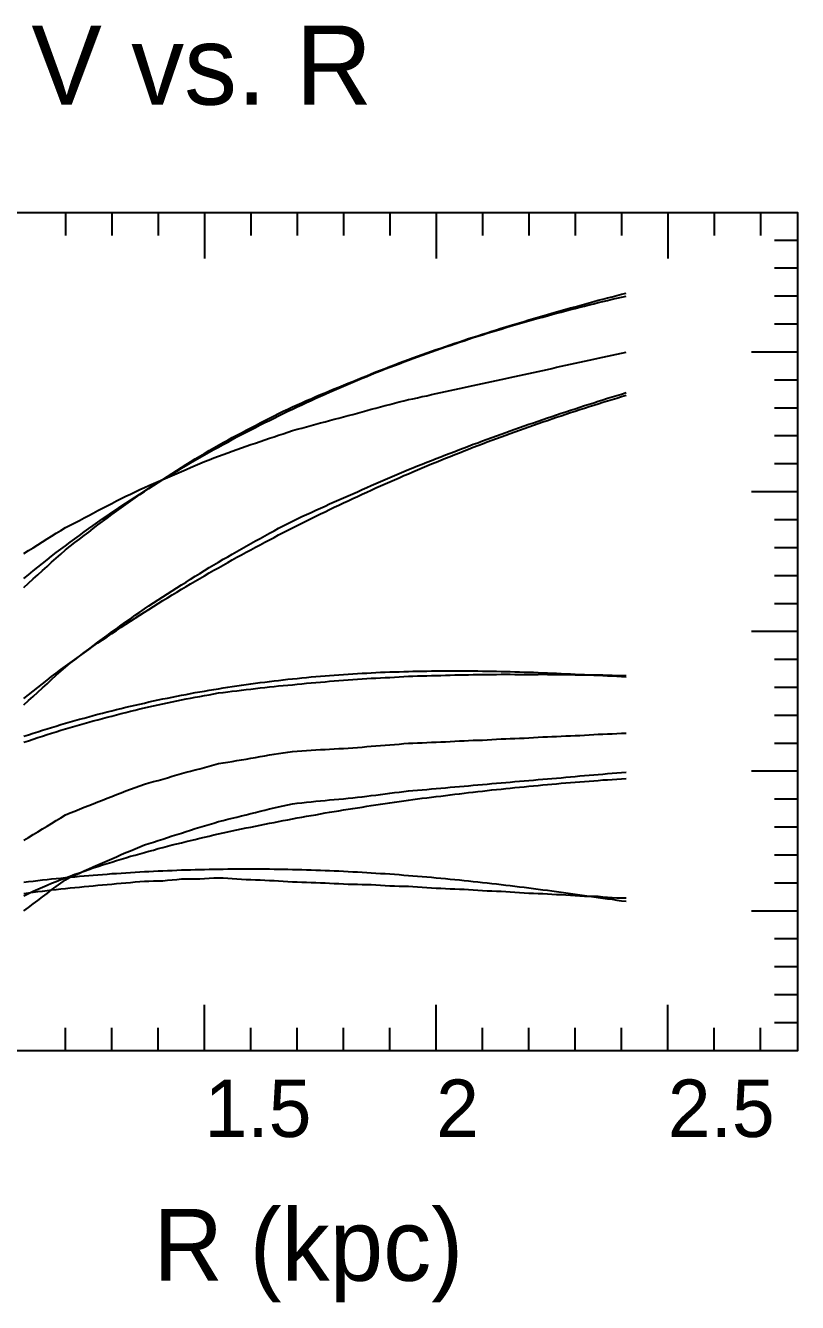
# Model space of a CAD drawing. Extents: x -35 to 179, y -35 to 143.
# Drawn here: x 71.8 to 179.2, y -35 to 142.6 of the extents above; entities that cross this region are included whole.
import ezdxf

# ---------------------------------------------------------------- set-up
doc = ezdxf.new("R2010")
doc.units = 0

msp = doc.modelspace()

# ---------------------------------------------------------------- linework, layer by layer
at = {"color": 0}
for p, q in [((77.36, 116.63), (77.36, 113.43)), ((83.8, 116.63), (83.8, 113.43)), ((90.25, 116.63), (90.25, 113.43)), ((96.7, 116.63), (96.7, 110.23)), ((103.14, 116.63), (103.14, 113.43)), ((109.59, 116.63), (109.59, 113.43)), ((116.04, 116.63), (116.04, 113.43)), ((122.48, 116.63), (122.48, 113.43)), ((128.93, 116.63), (128.93, 110.23)), ((135.37, 116.63), (135.37, 113.43)), ((141.82, 116.63), (141.82, 113.43)), ((148.27, 116.63), (148.27, 113.43)), ((154.71, 116.63), (154.71, 113.43)), ((161.16, 116.63), (161.16, 110.23)), ((167.61, 116.63), (167.61, 113.43)), ((174.05, 116.63), (174.05, 113.43)), ((179.2, 112.74), (176, 112.74)), ((179.2, 108.86), (176, 108.86)), ((179.2, 104.97), (176, 104.97)), ((179.2, 101.08), (176, 101.08)), ((179.2, 97.19), (172.8, 97.19)), ((179.2, 93.31), (176, 93.31)), ((179.2, 89.42), (176, 89.42)), ((179.2, 85.53), (176, 85.53)), ((179.2, 81.64), (176, 81.64)), ((179.2, 77.75), (172.8, 77.75)), ((179.2, 73.87), (176, 73.87)), ((179.2, 69.98), (176, 69.98)), ((179.2, 66.09), (176, 66.09)), ((179.2, 62.2), (176, 62.2)), ((179.2, 58.32), (172.8, 58.32)), ((179.2, 54.43), (176, 54.43)), ((179.2, 50.54), (176, 50.54)), ((179.2, 46.65), (176, 46.65)), ((179.2, 42.77), (176, 42.77)), ((179.2, 38.88), (172.8, 38.88)), ((179.2, 34.99), (176, 34.99)), ((179.2, 31.1), (176, 31.1)), ((179.2, 27.21), (176, 27.21)), ((179.2, 23.33), (176, 23.33)), ((179.2, 19.44), (172.8, 19.44)), ((179.2, 15.55), (176, 15.55)), ((179.2, 11.66), (176, 11.66)), ((179.2, 7.78), (176, 7.78)), ((96.7, 0), (96.7, 6.4)), ((128.93, 0), (128.93, 6.4)), ((161.16, 0), (161.16, 6.4)), ((179.2, 3.89), (176, 3.89)), ((77.36, 0), (77.36, 3.2)), ((83.8, 0), (83.8, 3.2)), ((90.25, 0), (90.25, 3.2)), ((103.14, 0), (103.14, 3.2)), ((109.59, 0), (109.59, 3.2)), ((116.04, 0), (116.04, 3.2)), ((122.48, 0), (122.48, 3.2)), ((135.37, 0), (135.37, 3.2)), ((141.82, 0), (141.82, 3.2)), ((148.27, 0), (148.27, 3.2)), ((154.71, 0), (154.71, 3.2)), ((167.61, 0), (167.61, 3.2)), ((174.05, 0), (174.05, 3.2))]:
    msp.add_line(p, q, dxfattribs=at)
msp.add_lwpolyline([(0, 0), (0, 116.63), (179.2, 116.63), (179.2, 0)], close=True, dxfattribs=at)
at = {"color": 4}
for points in [[(71.55, 64.47), (72.2, 65.07), (72.84, 65.64), (73.49, 66.23), (74.13, 66.82), (74.78, 67.39), (75.42, 67.97), (76.07, 68.55), (76.71, 69.1), (77.36, 69.68), (78, 70.2), (78.65, 70.69), (79.29, 71.19), (79.94, 71.69), (80.58, 72.17), (81.22, 72.66), (81.87, 73.15), (82.51, 73.62), (83.16, 74.1), (83.8, 74.59), (84.45, 75.05), (85.09, 75.53), (85.74, 76.01), (86.38, 76.45), (87.03, 76.92), (87.67, 77.38), (88.32, 77.82), (88.96, 78.24), (89.6, 78.66), (90.25, 79.06), (90.89, 79.48), (91.54, 79.91), (92.18, 80.32), (92.83, 80.74), (93.47, 81.16), (94.12, 81.54), (94.76, 81.94), (95.41, 82.33), (96.05, 82.71), (96.7, 83.11), (97.34, 83.5), (97.99, 83.88), (98.63, 84.27), (99.27, 84.62), (99.92, 84.96), (100.56, 85.3), (101.21, 85.65), (101.85, 85.98), (102.5, 86.33), (103.14, 86.67), (103.79, 87), (104.43, 87.34), (105.08, 87.68), (105.72, 88), (106.37, 88.33), (107.01, 88.66), (107.65, 88.96), (108.3, 89.27), (108.94, 89.59), (109.59, 89.87), (110.23, 90.16), (110.88, 90.45), (111.52, 90.72), (112.17, 91.01), (112.81, 91.28), (113.46, 91.54), (114.1, 91.81), (114.75, 92.08), (115.39, 92.33), (116.04, 92.6), (116.68, 92.87), (117.32, 93.12), (117.97, 93.39), (118.61, 93.66), (119.26, 93.91), (119.9, 94.18), (120.55, 94.44), (121.19, 94.68), (121.84, 94.93), (122.48, 95.19), (123.13, 95.43), (123.77, 95.69), (124.42, 95.94), (125.06, 96.18), (125.7, 96.42), (126.35, 96.65), (126.99, 96.86), (127.64, 97.09), (128.28, 97.32), (128.93, 97.54), (129.57, 97.77), (130.22, 97.99), (130.86, 98.2), (131.51, 98.43), (132.15, 98.65), (132.8, 98.86), (133.44, 99.07), (134.08, 99.28), (134.73, 99.48), (135.37, 99.69), (136.02, 99.9), (136.66, 100.1), (137.31, 100.31), (137.95, 100.52), (138.6, 100.71), (139.24, 100.91), (139.89, 101.1), (140.53, 101.29), (141.18, 101.48), (141.82, 101.68), (142.47, 101.87), (143.11, 102.07), (143.75, 102.26), (144.4, 102.44), (145.04, 102.63), (145.69, 102.81), (146.33, 102.99), (146.98, 103.17), (147.62, 103.35), (148.27, 103.52), (148.91, 103.7), (149.56, 103.88), (150.2, 104.05), (150.85, 104.23), (151.49, 104.41), (152.13, 104.57), (152.78, 104.74), (153.42, 104.91), (154.07, 105.07), (154.71, 105.24), (155.36, 105.41)], [(71.55, 48.11), (72.2, 48.71), (72.84, 49.29), (73.49, 49.89), (74.13, 50.49), (74.78, 51.06), (75.42, 51.65), (76.07, 52.24), (76.71, 52.8), (77.36, 53.39), (78, 53.91), (78.65, 54.39), (79.29, 54.89), (79.94, 55.39), (80.58, 55.86), (81.22, 56.34), (81.87, 56.83), (82.51, 57.29), (83.16, 57.78), (83.8, 58.26), (84.45, 58.72), (85.09, 59.2), (85.74, 59.67), (86.38, 60.11), (87.03, 60.58), (87.67, 61.04), (88.32, 61.48), (88.96, 61.9), (89.6, 62.33), (90.25, 62.74), (90.89, 63.16), (91.54, 63.59), (92.18, 63.98), (92.83, 64.4), (93.47, 64.82), (94.12, 65.21), (94.76, 65.62), (95.41, 66.03), (96.05, 66.42), (96.7, 66.82), (97.34, 67.22), (97.99, 67.6), (98.63, 67.99), (99.27, 68.37), (99.92, 68.73), (100.56, 69.1), (101.21, 69.48), (101.85, 69.83), (102.5, 70.2), (103.14, 70.57), (103.79, 70.92), (104.43, 71.28), (105.08, 71.64), (105.72, 71.99), (106.37, 72.35), (107.01, 72.7), (107.65, 73.02), (108.3, 73.36), (108.94, 73.7), (109.59, 74), (110.23, 74.31), (110.88, 74.62), (111.52, 74.9), (112.17, 75.21), (112.81, 75.5), (113.46, 75.78), (114.1, 76.07), (114.75, 76.36), (115.39, 76.64), (116.04, 76.93), (116.68, 77.22), (117.32, 77.49), (117.97, 77.78), (118.61, 78.07), (119.26, 78.34), (119.9, 78.63), (120.55, 78.92), (121.19, 79.19), (121.84, 79.48), (122.48, 79.77), (123.13, 80.03), (123.77, 80.31), (124.42, 80.59), (125.06, 80.85), (125.7, 81.11), (126.35, 81.38), (126.99, 81.62), (127.64, 81.88), (128.28, 82.14), (128.93, 82.39), (129.57, 82.64), (130.22, 82.9), (130.86, 83.14), (131.51, 83.39), (132.15, 83.64), (132.8, 83.88), (133.44, 84.13), (134.08, 84.37), (134.73, 84.6), (135.37, 84.84), (136.02, 85.09), (136.66, 85.31), (137.31, 85.55), (137.95, 85.79), (138.6, 86.01), (139.24, 86.25), (139.89, 86.48), (140.53, 86.7), (141.18, 86.93), (141.82, 87.16), (142.47, 87.38), (143.11, 87.6), (143.75, 87.83), (144.4, 88.04), (145.04, 88.26), (145.69, 88.48), (146.33, 88.69), (146.98, 88.91), (147.62, 89.12), (148.27, 89.33), (148.91, 89.54), (149.56, 89.76), (150.2, 89.95), (150.85, 90.16), (151.49, 90.37), (152.13, 90.57), (152.78, 90.77), (153.42, 90.98), (154.07, 91.17), (154.71, 91.37), (155.36, 91.56)], [(71.55, 42.93), (72.2, 43.14), (72.84, 43.35), (73.49, 43.57), (74.13, 43.78), (74.78, 43.99), (75.42, 44.19), (76.07, 44.39), (76.71, 44.58), (77.36, 44.78), (78, 44.97), (78.65, 45.16), (79.29, 45.34), (79.94, 45.52), (80.58, 45.7), (81.22, 45.88), (81.87, 46.06), (82.51, 46.23), (83.16, 46.4), (83.8, 46.57), (84.45, 46.74), (85.09, 46.91), (85.74, 47.07), (86.38, 47.24), (87.03, 47.4), (87.67, 47.56), (88.32, 47.72), (88.96, 47.85), (89.6, 47.98), (90.25, 48.11), (90.89, 48.25), (91.54, 48.4), (92.18, 48.54), (92.83, 48.69), (93.47, 48.83), (94.12, 48.95), (94.76, 49.06), (95.41, 49.18), (96.05, 49.29), (96.7, 49.42), (97.34, 49.54), (97.99, 49.66), (98.63, 49.78), (99.27, 49.86), (99.92, 49.94), (100.56, 50.02), (101.21, 50.09), (101.85, 50.17), (102.5, 50.25), (103.14, 50.32), (103.79, 50.4), (104.43, 50.47), (105.08, 50.55), (105.72, 50.62), (106.37, 50.69), (107.01, 50.75), (107.65, 50.81), (108.3, 50.87), (108.94, 50.93), (109.59, 50.99), (110.23, 51.06), (110.88, 51.12), (111.52, 51.18), (112.17, 51.24), (112.81, 51.3), (113.46, 51.35), (114.1, 51.4), (114.75, 51.45), (115.39, 51.5), (116.04, 51.55), (116.68, 51.59), (117.32, 51.64), (117.97, 51.69), (118.61, 51.74), (119.26, 51.79), (119.9, 51.83), (120.55, 51.86), (121.19, 51.89), (121.84, 51.92), (122.48, 51.94), (123.13, 51.99), (123.77, 52.03), (124.42, 52.07), (125.06, 52.1), (125.7, 52.12), (126.35, 52.14), (126.99, 52.15), (127.64, 52.17), (128.28, 52.19), (128.93, 52.21), (129.57, 52.23), (130.22, 52.25), (130.86, 52.27), (131.51, 52.29), (132.15, 52.3), (132.8, 52.32), (133.44, 52.32), (134.08, 52.33), (134.73, 52.34), (135.37, 52.34), (136.02, 52.35), (136.66, 52.36), (137.31, 52.37), (137.95, 52.38), (138.6, 52.38), (139.24, 52.38), (139.89, 52.37), (140.53, 52.37), (141.18, 52.36), (141.82, 52.37), (142.47, 52.37), (143.11, 52.37), (143.75, 52.38), (144.4, 52.37), (145.04, 52.37), (145.69, 52.36), (146.33, 52.35), (146.98, 52.34), (147.62, 52.33), (148.27, 52.32), (148.91, 52.3), (149.56, 52.31), (150.2, 52.3), (150.85, 52.3), (151.49, 52.3), (152.13, 52.28), (152.78, 52.26), (153.42, 52.24), (154.07, 52.22), (154.71, 52.22), (155.36, 52.22)]]:
    msp.add_lwpolyline(points, dxfattribs=at)
at = {"color": 3}
for points in [[(71.55, 65.68), (72.2, 66.22), (72.84, 66.75), (73.49, 67.27), (74.13, 67.79), (74.78, 68.3), (75.42, 68.8), (76.07, 69.3), (76.71, 69.79), (77.36, 70.27), (78, 70.76), (78.65, 71.24), (79.29, 71.7), (79.94, 72.18), (80.58, 72.64), (81.22, 73.09), (81.87, 73.55), (82.51, 74), (83.16, 74.44), (83.8, 74.89), (84.45, 75.32), (85.09, 75.75), (85.74, 76.19), (86.38, 76.61), (87.03, 77.03), (87.67, 77.45), (88.32, 77.86), (88.96, 78.27), (89.6, 78.68), (90.25, 79.08), (90.89, 79.48), (91.54, 79.88), (92.18, 80.26), (92.83, 80.65), (93.47, 81.04), (94.12, 81.42), (94.76, 81.79), (95.41, 82.17), (96.05, 82.54), (96.7, 82.9), (97.34, 83.27), (97.99, 83.63), (98.63, 83.99), (99.27, 84.35), (99.92, 84.69), (100.56, 85.04), (101.21, 85.39), (101.85, 85.72), (102.5, 86.06), (103.14, 86.4), (103.79, 86.73), (104.43, 87.06), (105.08, 87.39), (105.72, 87.7), (106.37, 88.03), (107.01, 88.35), (107.65, 88.65), (108.3, 88.97), (108.94, 89.28), (109.59, 89.58), (110.23, 89.88), (110.88, 90.19), (111.52, 90.48), (112.17, 90.77), (112.81, 91.07), (113.46, 91.35), (114.1, 91.64), (114.75, 91.92), (115.39, 92.2), (116.04, 92.47), (116.68, 92.75), (117.32, 93.02), (117.97, 93.29), (118.61, 93.56), (119.26, 93.82), (119.9, 94.08), (120.55, 94.34), (121.19, 94.59), (121.84, 94.85), (122.48, 95.1), (123.13, 95.34), (123.77, 95.59), (124.42, 95.84), (125.06, 96.08), (125.7, 96.32), (126.35, 96.56), (126.99, 96.78), (127.64, 97.02), (128.28, 97.25), (128.93, 97.47), (129.57, 97.7), (130.22, 97.92), (130.86, 98.14), (131.51, 98.36), (132.15, 98.58), (132.8, 98.78), (133.44, 98.99), (134.08, 99.21), (134.73, 99.41), (135.37, 99.61), (136.02, 99.82), (136.66, 100.01), (137.31, 100.21), (137.95, 100.41), (138.6, 100.6), (139.24, 100.79), (139.89, 100.99), (140.53, 101.17), (141.18, 101.36), (141.82, 101.54), (142.47, 101.72), (143.11, 101.9), (143.75, 102.08), (144.4, 102.25), (145.04, 102.43), (145.69, 102.61), (146.33, 102.77), (146.98, 102.94), (147.62, 103.11), (148.27, 103.27), (148.91, 103.44), (149.56, 103.61), (150.2, 103.76), (150.85, 103.92), (151.49, 104.08), (152.13, 104.23), (152.78, 104.39), (153.42, 104.55), (154.07, 104.69), (154.71, 104.84), (155.36, 105)], [(71.55, 48.99), (72.2, 49.53), (72.84, 50.05), (73.49, 50.55), (74.13, 51.07), (74.78, 51.57), (75.42, 52.06), (76.07, 52.55), (76.71, 53.03), (77.36, 53.51), (78, 53.99), (78.65, 54.45), (79.29, 54.91), (79.94, 55.38), (80.58, 55.83), (81.22, 56.28), (81.87, 56.73), (82.51, 57.17), (83.16, 57.61), (83.8, 58.05), (84.45, 58.48), (85.09, 58.91), (85.74, 59.34), (86.38, 59.76), (87.03, 60.17), (87.67, 60.6), (88.32, 61), (88.96, 61.41), (89.6, 61.82), (90.25, 62.22), (90.89, 62.62), (91.54, 63.02), (92.18, 63.41), (92.83, 63.8), (93.47, 64.2), (94.12, 64.58), (94.76, 64.96), (95.41, 65.35), (96.05, 65.72), (96.7, 66.09), (97.34, 66.47), (97.99, 66.84), (98.63, 67.2), (99.27, 67.58), (99.92, 67.93), (100.56, 68.29), (101.21, 68.65), (101.85, 69), (102.5, 69.35), (103.14, 69.71), (103.79, 70.05), (104.43, 70.4), (105.08, 70.75), (105.72, 71.08), (106.37, 71.42), (107.01, 71.76), (107.65, 72.09), (108.3, 72.42), (108.94, 72.76), (109.59, 73.07), (110.23, 73.4), (110.88, 73.73), (111.52, 74.04), (112.17, 74.36), (112.81, 74.68), (113.46, 74.99), (114.1, 75.3), (114.75, 75.62), (115.39, 75.92), (116.04, 76.22), (116.68, 76.53), (117.32, 76.83), (117.97, 77.13), (118.61, 77.43), (119.26, 77.72), (119.9, 78.01), (120.55, 78.31), (121.19, 78.59), (121.84, 78.88), (122.48, 79.17), (123.13, 79.44), (123.77, 79.73), (124.42, 80.01), (125.06, 80.28), (125.7, 80.56), (126.35, 80.84), (126.99, 81.1), (127.64, 81.37), (128.28, 81.64), (128.93, 81.9), (129.57, 82.16), (130.22, 82.43), (130.86, 82.68), (131.51, 82.94), (132.15, 83.2), (132.8, 83.45), (133.44, 83.7), (134.08, 83.96), (134.73, 84.2), (135.37, 84.45), (136.02, 84.7), (136.66, 84.93), (137.31, 85.18), (137.95, 85.42), (138.6, 85.65), (139.24, 85.89), (139.89, 86.13), (140.53, 86.35), (141.18, 86.58), (141.82, 86.82), (142.47, 87.03), (143.11, 87.26), (143.75, 87.49), (144.4, 87.7), (145.04, 87.92), (145.69, 88.15), (146.33, 88.35), (146.98, 88.57), (147.62, 88.79), (148.27, 88.99), (148.91, 89.2), (149.56, 89.41), (150.2, 89.61), (150.85, 89.82), (151.49, 90.02), (152.13, 90.22), (152.78, 90.42), (153.42, 90.62), (154.07, 90.8), (154.71, 91), (155.36, 91.2)], [(71.55, 43.75), (72.2, 43.96), (72.84, 44.17), (73.49, 44.37), (74.13, 44.58), (74.78, 44.78), (75.42, 44.98), (76.07, 45.17), (76.71, 45.37), (77.36, 45.56), (78, 45.74), (78.65, 45.93), (79.29, 46.11), (79.94, 46.29), (80.58, 46.47), (81.22, 46.64), (81.87, 46.81), (82.51, 46.98), (83.16, 47.15), (83.8, 47.31), (84.45, 47.47), (85.09, 47.63), (85.74, 47.79), (86.38, 47.94), (87.03, 48.09), (87.67, 48.24), (88.32, 48.38), (88.96, 48.53), (89.6, 48.67), (90.25, 48.8), (90.89, 48.94), (91.54, 49.07), (92.18, 49.2), (92.83, 49.33), (93.47, 49.46), (94.12, 49.58), (94.76, 49.7), (95.41, 49.82), (96.05, 49.93), (96.7, 50.05), (97.34, 50.16), (97.99, 50.27), (98.63, 50.37), (99.27, 50.48), (99.92, 50.58), (100.56, 50.67), (101.21, 50.77), (101.85, 50.87), (102.5, 50.96), (103.14, 51.05), (103.79, 51.13), (104.43, 51.22), (105.08, 51.3), (105.72, 51.38), (106.37, 51.46), (107.01, 51.53), (107.65, 51.61), (108.3, 51.68), (108.94, 51.75), (109.59, 51.81), (110.23, 51.88), (110.88, 51.94), (111.52, 52), (112.17, 52.06), (112.81, 52.11), (113.46, 52.17), (114.1, 52.22), (114.75, 52.27), (115.39, 52.31), (116.04, 52.36), (116.68, 52.4), (117.32, 52.44), (117.97, 52.48), (118.61, 52.52), (119.26, 52.55), (119.9, 52.59), (120.55, 52.62), (121.19, 52.65), (121.84, 52.67), (122.48, 52.7), (123.13, 52.72), (123.77, 52.74), (124.42, 52.76), (125.06, 52.78), (125.7, 52.8), (126.35, 52.81), (126.99, 52.82), (127.64, 52.83), (128.28, 52.84), (128.93, 52.85), (129.57, 52.86), (130.22, 52.86), (130.86, 52.86), (131.51, 52.86), (132.15, 52.86), (132.8, 52.86), (133.44, 52.85), (134.08, 52.85), (134.73, 52.84), (135.37, 52.83), (136.02, 52.82), (136.66, 52.81), (137.31, 52.8), (137.95, 52.78), (138.6, 52.77), (139.24, 52.75), (139.89, 52.73), (140.53, 52.71), (141.18, 52.69), (141.82, 52.67), (142.47, 52.65), (143.11, 52.63), (143.75, 52.6), (144.4, 52.58), (145.04, 52.55), (145.69, 52.52), (146.33, 52.49), (146.98, 52.46), (147.62, 52.43), (148.27, 52.4), (148.91, 52.37), (149.56, 52.34), (150.2, 52.31), (150.85, 52.27), (151.49, 52.24), (152.13, 52.21), (152.78, 52.17), (153.42, 52.14), (154.07, 52.1), (154.71, 52.07), (155.36, 52.03)]]:
    msp.add_lwpolyline(points, dxfattribs=at)
at = {"color": 6}
for points in [[(71.55, 69.17), (72.2, 69.58), (72.84, 69.99), (73.49, 70.39), (74.13, 70.8), (74.78, 71.21), (75.42, 71.6), (76.07, 72), (76.71, 72.4), (77.36, 72.79), (78, 73.12), (78.65, 73.46), (79.29, 73.79), (79.94, 74.13), (80.58, 74.47), (81.22, 74.81), (81.87, 75.14), (82.51, 75.48), (83.16, 75.82), (83.8, 76.15), (84.45, 76.49), (85.09, 76.82), (85.74, 77.14), (86.38, 77.45), (87.03, 77.76), (87.67, 78.07), (88.32, 78.36), (88.96, 78.64), (89.6, 78.92), (90.25, 79.2), (90.89, 79.48), (91.54, 79.76), (92.18, 80.03), (92.83, 80.31), (93.47, 80.59), (94.12, 80.87), (94.76, 81.15), (95.41, 81.43), (96.05, 81.71), (96.7, 81.96), (97.34, 82.22), (97.99, 82.48), (98.63, 82.74), (99.27, 82.96), (99.92, 83.19), (100.56, 83.42), (101.21, 83.65), (101.85, 83.87), (102.5, 84.1), (103.14, 84.33), (103.79, 84.55), (104.43, 84.77), (105.08, 84.99), (105.72, 85.21), (106.37, 85.43), (107.01, 85.64), (107.65, 85.85), (108.3, 86.06), (108.94, 86.28), (109.59, 86.46), (110.23, 86.64), (110.88, 86.82), (111.52, 87), (112.17, 87.17), (112.81, 87.34), (113.46, 87.51), (114.1, 87.69), (114.75, 87.85), (115.39, 88.02), (116.04, 88.19), (116.68, 88.36), (117.32, 88.53), (117.97, 88.71), (118.61, 88.89), (119.26, 89.07), (119.9, 89.24), (120.55, 89.42), (121.19, 89.59), (121.84, 89.76), (122.48, 89.93), (123.13, 90.1), (123.77, 90.26), (124.42, 90.43), (125.06, 90.59), (125.7, 90.72), (126.35, 90.86), (126.99, 91), (127.64, 91.13), (128.28, 91.28), (128.93, 91.42), (129.57, 91.56), (130.22, 91.7), (130.86, 91.84), (131.51, 91.99), (132.15, 92.13), (132.8, 92.28), (133.44, 92.41), (134.08, 92.55), (134.73, 92.69), (135.37, 92.83), (136.02, 92.97), (136.66, 93.11), (137.31, 93.25), (137.95, 93.39), (138.6, 93.53), (139.24, 93.67), (139.89, 93.81), (140.53, 93.95), (141.18, 94.09), (141.82, 94.23), (142.47, 94.37), (143.11, 94.51), (143.75, 94.66), (144.4, 94.8), (145.04, 94.94), (145.69, 95.09), (146.33, 95.23), (146.98, 95.37), (147.62, 95.5), (148.27, 95.64), (148.91, 95.78), (149.56, 95.92), (150.2, 96.06), (150.85, 96.21), (151.49, 96.35), (152.13, 96.48), (152.78, 96.62), (153.42, 96.76), (154.07, 96.9), (154.71, 97.05), (155.36, 97.2)], [(71.55, 19.46), (72.2, 19.95), (72.84, 20.44), (73.49, 20.92), (74.13, 21.41), (74.78, 21.9), (75.42, 22.37), (76.07, 22.84), (76.71, 23.32), (77.36, 23.79), (78, 24.13), (78.65, 24.42), (79.29, 24.71), (79.94, 25.01), (80.58, 25.29), (81.22, 25.57), (81.87, 25.86), (82.51, 26.14), (83.16, 26.42), (83.8, 26.71), (84.45, 27), (85.09, 27.29), (85.74, 27.57), (86.38, 27.83), (87.03, 28.1), (87.67, 28.37), (88.32, 28.64), (88.96, 28.83), (89.6, 29.04), (90.25, 29.25), (90.89, 29.46), (91.54, 29.67), (92.18, 29.88), (92.83, 30.08), (93.47, 30.29), (94.12, 30.49), (94.76, 30.7), (95.41, 30.9), (96.05, 31.1), (96.7, 31.29), (97.34, 31.49), (97.99, 31.68), (98.63, 31.88), (99.27, 32.04), (99.92, 32.2), (100.56, 32.36), (101.21, 32.52), (101.85, 32.68), (102.5, 32.84), (103.14, 33), (103.79, 33.17), (104.43, 33.33), (105.08, 33.49), (105.72, 33.65), (106.37, 33.81), (107.01, 33.95), (107.65, 34.08), (108.3, 34.21), (108.94, 34.35), (109.59, 34.44), (110.23, 34.51), (110.88, 34.58), (111.52, 34.65), (112.17, 34.72), (112.81, 34.77), (113.46, 34.83), (114.1, 34.89), (114.75, 34.95), (115.39, 35.01), (116.04, 35.07), (116.68, 35.13), (117.32, 35.19), (117.97, 35.27), (118.61, 35.35), (119.26, 35.42), (119.9, 35.5), (120.55, 35.58), (121.19, 35.67), (121.84, 35.75), (122.48, 35.84), (123.13, 35.92), (123.77, 35.99), (124.42, 36.07), (125.06, 36.15), (125.7, 36.2), (126.35, 36.26), (126.99, 36.32), (127.64, 36.37), (128.28, 36.43), (128.93, 36.48), (129.57, 36.54), (130.22, 36.59), (130.86, 36.65), (131.51, 36.71), (132.15, 36.77), (132.8, 36.83), (133.44, 36.88), (134.08, 36.94), (134.73, 36.99), (135.37, 37.04), (136.02, 37.1), (136.66, 37.16), (137.31, 37.22), (137.95, 37.28), (138.6, 37.33), (139.24, 37.38), (139.89, 37.44), (140.53, 37.49), (141.18, 37.54), (141.82, 37.61), (142.47, 37.66), (143.11, 37.72), (143.75, 37.78), (144.4, 37.83), (145.04, 37.89), (145.69, 37.94), (146.33, 37.99), (146.98, 38.05), (147.62, 38.11), (148.27, 38.17), (148.91, 38.23), (149.56, 38.28), (150.2, 38.33), (150.85, 38.39), (151.49, 38.44), (152.13, 38.5), (152.78, 38.56), (153.42, 38.62), (154.07, 38.67), (154.71, 38.72), (155.36, 38.76)]]:
    msp.add_lwpolyline(points, dxfattribs=at)
at = {"color": 1}
msp.add_lwpolyline([(71.55, 29.29), (72.2, 29.68), (72.84, 30.07), (73.49, 30.46), (74.13, 30.86), (74.78, 31.26), (75.42, 31.64), (76.07, 32.03), (76.71, 32.42), (77.36, 32.81), (78, 33.1), (78.65, 33.35), (79.29, 33.61), (79.94, 33.87), (80.58, 34.12), (81.22, 34.37), (81.87, 34.62), (82.51, 34.87), (83.16, 35.12), (83.8, 35.37), (84.45, 35.63), (85.09, 35.89), (85.74, 36.14), (86.38, 36.38), (87.03, 36.62), (87.67, 36.87), (88.32, 37.11), (88.96, 37.26), (89.6, 37.44), (90.25, 37.61), (90.89, 37.79), (91.54, 37.99), (92.18, 38.19), (92.83, 38.39), (93.47, 38.58), (94.12, 38.74), (94.76, 38.91), (95.41, 39.08), (96.05, 39.24), (96.7, 39.42), (97.34, 39.6), (97.99, 39.77), (98.63, 39.95), (99.27, 40.05), (99.92, 40.15), (100.56, 40.26), (101.21, 40.36), (101.85, 40.47), (102.5, 40.58), (103.14, 40.7), (103.79, 40.81), (104.43, 40.93), (105.08, 41.04), (105.72, 41.15), (106.37, 41.27), (107.01, 41.36), (107.65, 41.45), (108.3, 41.54), (108.94, 41.62), (109.59, 41.69), (110.23, 41.73), (110.88, 41.78), (111.52, 41.83), (112.17, 41.87), (112.81, 41.9), (113.46, 41.93), (114.1, 41.96), (114.75, 42), (115.39, 42.03), (116.04, 42.07), (116.68, 42.1), (117.32, 42.14), (117.97, 42.2), (118.61, 42.25), (119.26, 42.31), (119.9, 42.36), (120.55, 42.41), (121.19, 42.45), (121.84, 42.5), (122.48, 42.55), (123.13, 42.61), (123.77, 42.67), (124.42, 42.73), (125.06, 42.79), (125.7, 42.81), (126.35, 42.83), (126.99, 42.85), (127.64, 42.87), (128.28, 42.91), (128.93, 42.94), (129.57, 42.97), (130.22, 43), (130.86, 43.04), (131.51, 43.07), (132.15, 43.11), (132.8, 43.14), (133.44, 43.17), (134.08, 43.19), (134.73, 43.21), (135.37, 43.23), (136.02, 43.27), (136.66, 43.3), (137.31, 43.34), (137.95, 43.38), (138.6, 43.41), (139.24, 43.43), (139.89, 43.45), (140.53, 43.47), (141.18, 43.49), (141.82, 43.54), (142.47, 43.58), (143.11, 43.62), (143.75, 43.66), (144.4, 43.68), (145.04, 43.71), (145.69, 43.74), (146.33, 43.77), (146.98, 43.8), (147.62, 43.82), (148.27, 43.85), (148.91, 43.88), (149.56, 43.92), (150.2, 43.96), (150.85, 44), (151.49, 44.04), (152.13, 44.06), (152.78, 44.08), (153.42, 44.11), (154.07, 44.13), (154.71, 44.17), (155.36, 44.2)], dxfattribs=at)
at = {"color": 2}
for points in [[(71.55, 29.29), (72.2, 29.68), (72.84, 30.07), (73.49, 30.46), (74.13, 30.86), (74.78, 31.26), (75.42, 31.64), (76.07, 32.03), (76.71, 32.42), (77.36, 32.81), (78, 33.1), (78.65, 33.35), (79.29, 33.61), (79.94, 33.87), (80.58, 34.12), (81.22, 34.37), (81.87, 34.62), (82.51, 34.87), (83.16, 35.12), (83.8, 35.37), (84.45, 35.63), (85.09, 35.89), (85.74, 36.14), (86.38, 36.38), (87.03, 36.62), (87.67, 36.87), (88.32, 37.11), (88.96, 37.26), (89.6, 37.44), (90.25, 37.61), (90.89, 37.79), (91.54, 37.99), (92.18, 38.19), (92.83, 38.39), (93.47, 38.58), (94.12, 38.74), (94.76, 38.91), (95.41, 39.08), (96.05, 39.24), (96.7, 39.42), (97.34, 39.6), (97.99, 39.77), (98.63, 39.95), (99.27, 40.05), (99.92, 40.15), (100.56, 40.26), (101.21, 40.36), (101.85, 40.47), (102.5, 40.58), (103.14, 40.7), (103.79, 40.81), (104.43, 40.93), (105.08, 41.04), (105.72, 41.15), (106.37, 41.27), (107.01, 41.36), (107.65, 41.45), (108.3, 41.54), (108.94, 41.62), (109.59, 41.69), (110.23, 41.73), (110.88, 41.78), (111.52, 41.83), (112.17, 41.87), (112.81, 41.9), (113.46, 41.93), (114.1, 41.96), (114.75, 42), (115.39, 42.03), (116.04, 42.07), (116.68, 42.1), (117.32, 42.14), (117.97, 42.2), (118.61, 42.25), (119.26, 42.31), (119.9, 42.36), (120.55, 42.41), (121.19, 42.45), (121.84, 42.5), (122.48, 42.55), (123.13, 42.61), (123.77, 42.67), (124.42, 42.73), (125.06, 42.79), (125.7, 42.81), (126.35, 42.83), (126.99, 42.85), (127.64, 42.87), (128.28, 42.91), (128.93, 42.94), (129.57, 42.97), (130.22, 43), (130.86, 43.04), (131.51, 43.07), (132.15, 43.11), (132.8, 43.14), (133.44, 43.17), (134.08, 43.19), (134.73, 43.21), (135.37, 43.23), (136.02, 43.27), (136.66, 43.3), (137.31, 43.34), (137.95, 43.38), (138.6, 43.41), (139.24, 43.43), (139.89, 43.45), (140.53, 43.47), (141.18, 43.49), (141.82, 43.54), (142.47, 43.58), (143.11, 43.62), (143.75, 43.66), (144.4, 43.68), (145.04, 43.71), (145.69, 43.74), (146.33, 43.77), (146.98, 43.8), (147.62, 43.82), (148.27, 43.85), (148.91, 43.88), (149.56, 43.92), (150.2, 43.96), (150.85, 44), (151.49, 44.04), (152.13, 44.06), (152.78, 44.08), (153.42, 44.11), (154.07, 44.13), (154.71, 44.17), (155.36, 44.2)], [(71.55, 21.56), (72.2, 21.86), (72.84, 22.21), (73.49, 22.47), (74.13, 22.74), (74.78, 23.06), (75.42, 23.3), (76.07, 23.55), (76.71, 23.84), (77.36, 24.06), (78, 24.29), (78.65, 24.56), (79.29, 24.77), (79.94, 24.99), (80.58, 25.24), (81.22, 25.43), (81.87, 25.64), (82.51, 25.88), (83.16, 26.06), (83.8, 26.26), (84.45, 26.48), (85.09, 26.65), (85.74, 26.84), (86.38, 27.06), (87.03, 27.22), (87.67, 27.4), (88.32, 27.6), (88.96, 27.76), (89.6, 27.93), (90.25, 28.13), (90.89, 28.28), (91.54, 28.45), (92.18, 28.63), (92.83, 28.78), (93.47, 28.94), (94.12, 29.11), (94.76, 29.26), (95.41, 29.41), (96.05, 29.58), (96.7, 29.72), (97.34, 29.86), (97.99, 30.03), (98.63, 30.16), (99.27, 30.3), (99.92, 30.46), (100.56, 30.58), (101.21, 30.72), (101.85, 30.87), (102.5, 31), (103.14, 31.13), (103.79, 31.27), (104.43, 31.39), (105.08, 31.52), (105.72, 31.66), (106.37, 31.77), (107.01, 31.9), (107.65, 32.03), (108.3, 32.14), (108.94, 32.26), (109.59, 32.39), (110.23, 32.5), (110.88, 32.62), (111.52, 32.74), (112.17, 32.84), (112.81, 32.96), (113.46, 33.08), (114.1, 33.18), (114.75, 33.28), (115.39, 33.4), (116.04, 33.5), (116.68, 33.6), (117.32, 33.71), (117.97, 33.81), (118.61, 33.91), (119.26, 34.01), (119.9, 34.11), (120.55, 34.2), (121.19, 34.3), (121.84, 34.39), (122.48, 34.49), (123.13, 34.59), (123.77, 34.67), (124.42, 34.76), (125.06, 34.86), (125.7, 34.94), (126.35, 35.03), (126.99, 35.12), (127.64, 35.2), (128.28, 35.28), (128.93, 35.37), (129.57, 35.44), (130.22, 35.52), (130.86, 35.61), (131.51, 35.68), (132.15, 35.76), (132.8, 35.84), (133.44, 35.91), (134.08, 35.99), (134.73, 36.06), (135.37, 36.13), (136.02, 36.2), (136.66, 36.28), (137.31, 36.34), (137.95, 36.41), (138.6, 36.48), (139.24, 36.54), (139.89, 36.61), (140.53, 36.68), (141.18, 36.74), (141.82, 36.8), (142.47, 36.86), (143.11, 36.92), (143.75, 36.98), (144.4, 37.04), (145.04, 37.09), (145.69, 37.15), (146.33, 37.21), (146.98, 37.26), (147.62, 37.32), (148.27, 37.37), (148.91, 37.42), (149.56, 37.47), (150.2, 37.52), (150.85, 37.57), (151.49, 37.62), (152.13, 37.67), (152.78, 37.71), (153.42, 37.76), (154.07, 37.8), (154.71, 37.85), (155.36, 37.89)], [(71.55, 23.46), (72.2, 23.54), (72.84, 23.61), (73.49, 23.69), (74.13, 23.76), (74.78, 23.83), (75.42, 23.9), (76.07, 23.97), (76.71, 24.03), (77.36, 24.1), (78, 24.16), (78.65, 24.22), (79.29, 24.28), (79.94, 24.33), (80.58, 24.39), (81.22, 24.44), (81.87, 24.49), (82.51, 24.54), (83.16, 24.59), (83.8, 24.64), (84.45, 24.68), (85.09, 24.73), (85.74, 24.77), (86.38, 24.81), (87.03, 24.85), (87.67, 24.89), (88.32, 24.92), (88.96, 24.96), (89.6, 24.99), (90.25, 25.02), (90.89, 25.05), (91.54, 25.08), (92.18, 25.1), (92.83, 25.13), (93.47, 25.15), (94.12, 25.17), (94.76, 25.19), (95.41, 25.21), (96.05, 25.23), (96.7, 25.24), (97.34, 25.25), (97.99, 25.27), (98.63, 25.28), (99.27, 25.28), (99.92, 25.29), (100.56, 25.3), (101.21, 25.3), (101.85, 25.3), (102.5, 25.31), (103.14, 25.3), (103.79, 25.3), (104.43, 25.3), (105.08, 25.29), (105.72, 25.29), (106.37, 25.28), (107.01, 25.27), (107.65, 25.26), (108.3, 25.25), (108.94, 25.23), (109.59, 25.22), (110.23, 25.2), (110.88, 25.18), (111.52, 25.16), (112.17, 25.14), (112.81, 25.12), (113.46, 25.09), (114.1, 25.07), (114.75, 25.04), (115.39, 25.01), (116.04, 24.98), (116.68, 24.95), (117.32, 24.91), (117.97, 24.88), (118.61, 24.84), (119.26, 24.81), (119.9, 24.77), (120.55, 24.73), (121.19, 24.68), (121.84, 24.64), (122.48, 24.6), (123.13, 24.55), (123.77, 24.5), (124.42, 24.45), (125.06, 24.4), (125.7, 24.35), (126.35, 24.3), (126.99, 24.25), (127.64, 24.19), (128.28, 24.13), (128.93, 24.08), (129.57, 24.02), (130.22, 23.96), (130.86, 23.89), (131.51, 23.83), (132.15, 23.77), (132.8, 23.7), (133.44, 23.63), (134.08, 23.57), (134.73, 23.5), (135.37, 23.43), (136.02, 23.35), (136.66, 23.28), (137.31, 23.21), (137.95, 23.13), (138.6, 23.06), (139.24, 22.98), (139.89, 22.9), (140.53, 22.82), (141.18, 22.74), (141.82, 22.66), (142.47, 22.58), (143.11, 22.49), (143.75, 22.41), (144.4, 22.32), (145.04, 22.24), (145.69, 22.15), (146.33, 22.06), (146.98, 21.97), (147.62, 21.89), (148.27, 21.8), (148.91, 21.71), (149.56, 21.62), (150.2, 21.52), (150.85, 21.43), (151.49, 21.34), (152.13, 21.25), (152.78, 21.16), (153.42, 21.07), (154.07, 20.97), (154.71, 20.88), (155.36, 20.79)]]:
    msp.add_lwpolyline(points, dxfattribs=at)
at = {"color": 5}
msp.add_lwpolyline([(71.55, 21.89), (72.2, 21.97), (72.84, 22.06), (73.49, 22.14), (74.13, 22.22), (74.78, 22.3), (75.42, 22.38), (76.07, 22.45), (76.71, 22.52), (77.36, 22.59), (78, 22.66), (78.65, 22.72), (79.29, 22.78), (79.94, 22.84), (80.58, 22.9), (81.22, 22.96), (81.87, 23.02), (82.51, 23.08), (83.16, 23.13), (83.8, 23.19), (84.45, 23.25), (85.09, 23.31), (85.74, 23.37), (86.38, 23.43), (87.03, 23.49), (87.67, 23.54), (88.32, 23.6), (88.96, 23.61), (89.6, 23.63), (90.25, 23.64), (90.89, 23.66), (91.54, 23.73), (92.18, 23.78), (92.83, 23.84), (93.47, 23.9), (94.12, 23.9), (94.76, 23.91), (95.41, 23.92), (96.05, 23.93), (96.7, 23.97), (97.34, 24.01), (97.99, 24.05), (98.63, 24.08), (99.27, 24.04), (99.92, 23.99), (100.56, 23.95), (101.21, 23.9), (101.85, 23.87), (102.5, 23.84), (103.14, 23.81), (103.79, 23.78), (104.43, 23.76), (105.08, 23.73), (105.72, 23.7), (106.37, 23.67), (107.01, 23.63), (107.65, 23.59), (108.3, 23.55), (108.94, 23.51), (109.59, 23.48), (110.23, 23.46), (110.88, 23.45), (111.52, 23.43), (112.17, 23.41), (112.81, 23.37), (113.46, 23.35), (114.1, 23.32), (114.75, 23.29), (115.39, 23.26), (116.04, 23.23), (116.68, 23.2), (117.32, 23.17), (117.97, 23.16), (118.61, 23.15), (119.26, 23.13), (119.9, 23.12), (120.55, 23.07), (121.19, 23.02), (121.84, 22.98), (122.48, 22.93), (123.13, 22.93), (123.77, 22.92), (124.42, 22.91), (125.06, 22.91), (125.7, 22.85), (126.35, 22.8), (126.99, 22.75), (127.64, 22.7), (128.28, 22.67), (128.93, 22.64), (129.57, 22.61), (130.22, 22.58), (130.86, 22.55), (131.51, 22.52), (132.15, 22.5), (132.8, 22.47), (133.44, 22.43), (134.08, 22.38), (134.73, 22.33), (135.37, 22.29), (136.02, 22.26), (136.66, 22.24), (137.31, 22.22), (137.95, 22.2), (138.6, 22.16), (139.24, 22.11), (139.89, 22.06), (140.53, 22.01), (141.18, 21.96), (141.82, 21.94), (142.47, 21.92), (143.11, 21.9), (143.75, 21.87), (144.4, 21.83), (145.04, 21.8), (145.69, 21.76), (146.33, 21.73), (146.98, 21.68), (147.62, 21.64), (148.27, 21.59), (148.91, 21.55), (149.56, 21.53), (150.2, 21.52), (150.85, 21.5), (151.49, 21.49), (152.13, 21.43), (152.78, 21.37), (153.42, 21.32), (154.07, 21.26), (154.71, 21.26), (155.36, 21.26)], dxfattribs=at)

# ---------------------------------------------------------------- texts
at = {"color": 0}
for s, height, p in [('V vs. R', 11, (72.6, 131.63)), ('1.5', 8, (96.7, -12)), ('2', 8, (128.93, -12)), ('2.5', 8, (161.16, -12)), ('R (kpc)', 10, (89.6, -32))]:
    msp.add_text(s, height=height, dxfattribs=at).set_placement(p)

doc.saveas('drawing.dxf')
